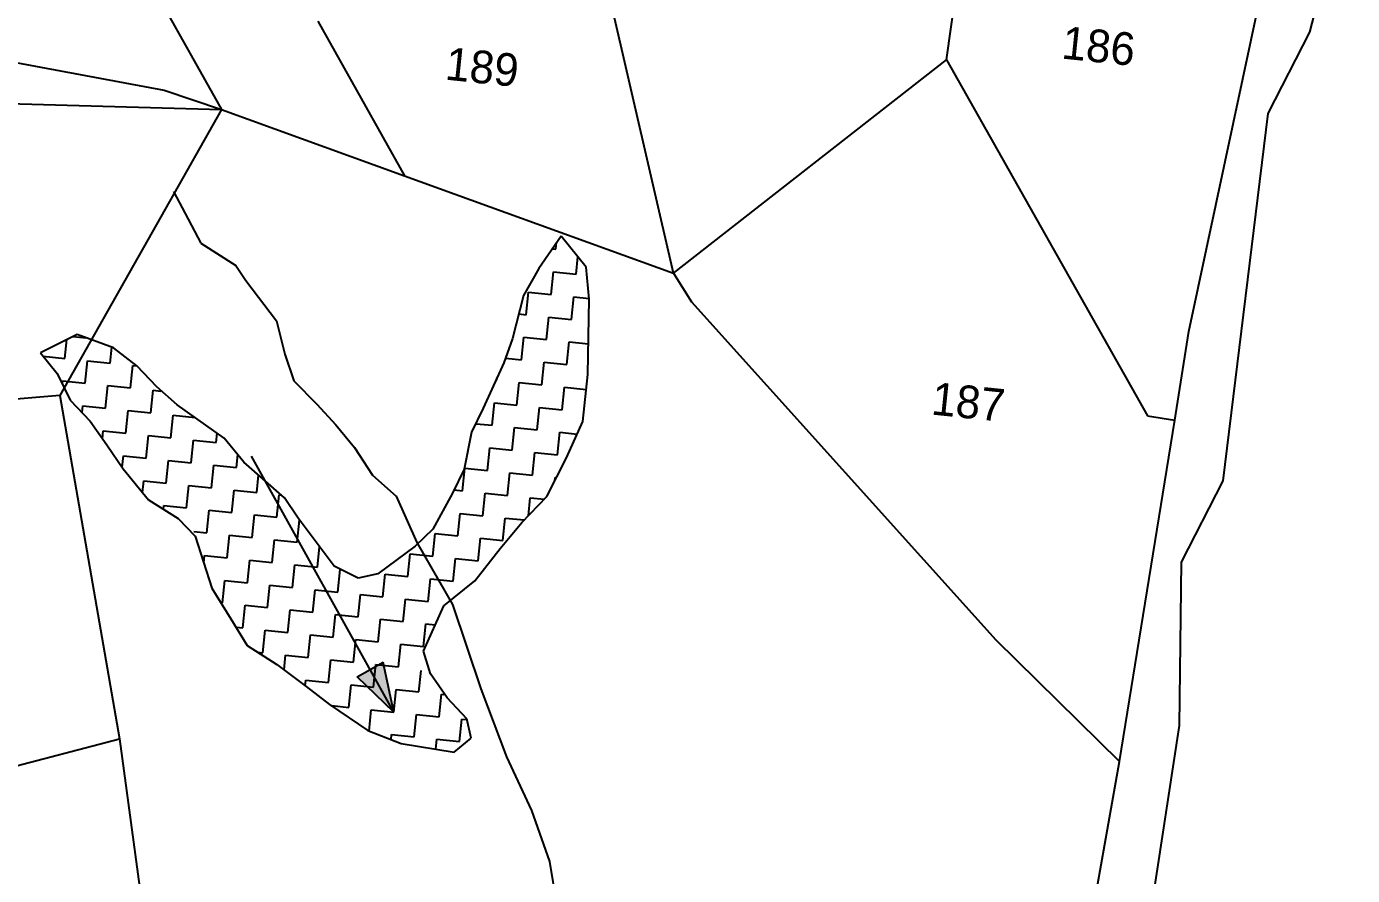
# Model space of a CAD drawing. Header units: metres. Extents: x 290336 to 293471, y 1993039 to 1996947.
# Drawn here: x 292988 to 293362.5, y 1994116.1 to 1994356 of the extents above; entities that cross this region are included whole.
import ezdxf
from ezdxf.enums import TextEntityAlignment as Align

# ---------------------------------------------------------------- set-up
doc = ezdxf.new("R2010")
doc.units = ezdxf.units.M
doc.header["$MEASUREMENT"] = 0
for name, color, linetype in [('LINE_WATER', 4, 'Continuous'), ('POLY_HATCH', 12, 'Continuous'), ('POLY_PARCEL', 6, 'Continuous'), ('TEXT_PARCEL', 7, 'Continuous'), ('V_BOUND_LINE', 7, 'Continuous'), ('VILLAGE BOUNDRY', 1, 'Continuous')]:
    doc.layers.add(name, color=color, linetype=linetype)
doc.styles.add('TEXT_MAP', font='', dxfattribs={"height": 1.8})
doc.styles.get('TEXT_MAP').set_extended_font_data('Kruti Dev 050')

msp = doc.modelspace()

# ---------------------------------------------------------------- hatches: boundary and pattern name
h = msp.add_hatch(color=256)
h.paths.add_polyline_path([(293085.08, 1994174.26), (293081.41, 1994172.22), (293091.75, 1994162.26)])
h.paths.add_polyline_path([(293091.75, 1994162.26), (293088.75, 1994176.3), (293085.08, 1994174.26)])

# ---------------------------------------------------------------- linework, layer by layer
for points in [[(293091.75, 1994162.26), (293051.55, 1994234.58)], [(293081.41, 1994172.22), (293088.75, 1994176.3)], [(293091.75, 1994162.26), (293088.75, 1994176.3)], [(293091.75, 1994162.26), (293081.41, 1994172.22)]]:
    msp.add_lwpolyline(points)
at = {"layer": 'LINE_WATER'}
for p, q in [((293029.47, 1994309.37), (293032.78, 1994303.1)), ((293032.78, 1994303.1), (293037.18, 1994294.75)), ((293037.18, 1994294.75), (293047.07, 1994288.47)), ((293047.07, 1994288.47), (293049.92, 1994284.22)), ((293049.92, 1994284.22), (293058.62, 1994272.79)), ((293058.62, 1994272.79), (293060.93, 1994263.34)), ((293060.93, 1994263.34), (293063.45, 1994255.84)), ((293063.45, 1994255.84), (293070.01, 1994249.24)), ((293070.01, 1994249.24), (293075.34, 1994243.43)), ((293075.34, 1994243.43), (293080.6, 1994236.96)), ((293080.6, 1994236.96), (293085.72, 1994229.19)), ((293085.72, 1994229.19), (293092.35, 1994223.24)), ((293092.35, 1994223.24), (293098.24, 1994210.13)), ((293098.24, 1994210.13), (293108.28, 1994192.64)), ((293108.28, 1994192.64), (293116.35, 1994168.78)), ((293116.35, 1994168.78), (293123.59, 1994149.6)), ((293123.59, 1994149.6), (293130.58, 1994134.4)), ((293130.58, 1994134.4), (293135.68, 1994120.06)), ((293135.68, 1994120.06), (293137.73, 1994108))]:
    msp.add_line(p, q, dxfattribs=at)
at = {"layer": 'POLY_HATCH'}
for p, q in [((293138.98, 1994296.72), (293132.68, 1994287.56)), ((293146.1, 1994287.96), (293138.98, 1994296.72)), ((293132.68, 1994287.56), (293128.33, 1994279.99)), ((293146.96, 1994278.95), (293146.1, 1994287.96)), ((293128.33, 1994279.99), (293125.28, 1994267.81)), ((293146.75, 1994268.27), (293146.96, 1994278.95)), ((293002.25, 1994268.93), (292991.9, 1994263.76)), ((293012.57, 1994265.19), (293002.25, 1994268.93)), ((293125.28, 1994267.81), (293122.79, 1994260.94)), ((293146.54, 1994257.59), (293146.75, 1994268.27)), ((292991.9, 1994263.76), (292996.65, 1994257.92)), ((293019.18, 1994260.05), (293012.57, 1994265.19)), ((293024.82, 1994254.11), (293019.18, 1994260.05)), ((293122.79, 1994260.94), (293117.01, 1994248.16)), ((292996.65, 1994257.92), (293000.34, 1994250.4)), ((293145.17, 1994244.36), (293146.54, 1994257.59)), ((293030.54, 1994249.06), (293024.82, 1994254.11)), ((293000.34, 1994250.4), (293005.97, 1994244.47)), ((293043.85, 1994239.66), (293030.54, 1994249.06)), ((293117.01, 1994248.16), (293113.63, 1994241.37)), ((293005.97, 1994244.47), (293010.63, 1994237.74)), ((293140.54, 1994234.13), (293145.17, 1994244.36)), ((293049.39, 1994232.85), (293043.85, 1994239.66)), ((293113.63, 1994241.37), (293111.65, 1994230.87)), ((293010.63, 1994237.74), (293015.29, 1994231.02)), ((293060.84, 1994222.74), (293049.39, 1994232.85)), ((293134.94, 1994223.12), (293140.54, 1994234.13)), ((293015.29, 1994231.02), (293022.42, 1994222.25)), ((293111.65, 1994230.87), (293108.27, 1994224.09)), ((293022.42, 1994222.25), (293030.79, 1994216.93)), ((293064.71, 1994216.99), (293060.84, 1994222.74)), ((293108.27, 1994224.09), (293102.76, 1994213.95)), ((293127.94, 1994215.81), (293134.94, 1994223.12)), ((293030.79, 1994216.93), (293035.63, 1994211.97)), ((293074.91, 1994203.45), (293064.71, 1994216.99)), ((293102.76, 1994213.95), (293097.8, 1994209.12)), ((293121.82, 1994208.42), (293127.94, 1994215.81)), ((293035.63, 1994211.97), (293040.35, 1994197.21)), ((293097.8, 1994209.12), (293087.18, 1994201.29)), ((293114.64, 1994199.35), (293121.82, 1994208.42)), ((293081.7, 1994200.08), (293074.91, 1994203.45)), ((293087.18, 1994201.29), (293081.7, 1994200.08)), ((293105.87, 1994192.23), (293114.64, 1994199.35)), ((293040.35, 1994197.21), (293045.71, 1994188.63)), ((293100.09, 1994179.45), (293105.87, 1994192.23)), ((293045.71, 1994188.63), (293050.28, 1994181.03)), ((293050.28, 1994181.03), (293058.66, 1994175.7)), ((293102.1, 1994173), (293100.09, 1994179.45)), ((293058.66, 1994175.7), (293066.94, 1994169.5)), ((293106.76, 1994166.27), (293102.1, 1994173)), ((293066.94, 1994169.5), (293073.55, 1994164.35)), ((293112.4, 1994160.34), (293106.76, 1994166.27)), ((293073.55, 1994164.35), (293084.39, 1994156.99)), ((293084.39, 1994156.99), (293093.83, 1994153.34)), ((293113.61, 1994154.86), (293112.4, 1994160.34)), ((293093.83, 1994153.34), (293108.74, 1994150.91)), ((293108.74, 1994150.91), (293113.61, 1994154.86))]:
    msp.add_line(p, q, dxfattribs=at)
at = {"layer": 'POLY_HATCH', "linetype": 'Continuous'}
for p, q in [((293136.51, 1994293.13), (293137.52, 1994293.02)), ((293137.52, 1994293.02), (293137.72, 1994294.89)), ((293143.25, 1994285.98), (293143.75, 1994290.85)), ((293136.21, 1994280.25), (293136.87, 1994286.64)), ((293136.87, 1994286.64), (293143.25, 1994285.98)), ((293129.16, 1994274.53), (293129.82, 1994280.91)), ((293129.82, 1994280.91), (293136.21, 1994280.25)), ((293141.93, 1994273.21), (293142.59, 1994279.59)), ((293142.59, 1994279.59), (293146.94, 1994279.14)), ((293127.02, 1994274.75), (293129.16, 1994274.53)), ((293134.89, 1994267.49), (293135.55, 1994273.87)), ((293135.55, 1994273.87), (293141.93, 1994273.21)), ((292998.84, 1994262.18), (292999.39, 1994267.5)), ((293001.18, 1994268.39), (293004.75, 1994268.03)), ((293127.84, 1994261.76), (293128.5, 1994268.15)), ((293128.5, 1994268.15), (293134.89, 1994267.49)), ((293140.61, 1994260.44), (293141.27, 1994266.83)), ((293141.27, 1994266.83), (293146.71, 1994266.26)), ((292992.66, 1994262.82), (292998.84, 1994262.18)), ((293011.61, 1994260.87), (293012.08, 1994265.37)), ((293123.37, 1994262.22), (293127.84, 1994261.76)), ((293004.57, 1994255.14), (293005.23, 1994261.52)), ((293005.23, 1994261.52), (293011.61, 1994260.87)), ((293017.34, 1994253.82), (293018, 1994260.21)), ((293018, 1994260.21), (293019.13, 1994260.09)), ((293133.57, 1994254.72), (293134.23, 1994261.1)), ((293134.23, 1994261.1), (293140.61, 1994260.44)), ((292998.1, 1994254.97), (292998.18, 1994255.8)), ((292998.18, 1994255.8), (293004.57, 1994255.14)), ((293010.29, 1994248.1), (293010.95, 1994254.48)), ((293010.95, 1994254.48), (293017.34, 1994253.82)), ((293120.58, 1994256.06), (293120.8, 1994256.04)), ((293120.8, 1994256.04), (293120.87, 1994256.69)), ((293126.52, 1994248.99), (293127.18, 1994255.38)), ((293127.18, 1994255.38), (293133.57, 1994254.72)), ((293023.06, 1994246.78), (293023.72, 1994253.16)), ((293023.72, 1994253.16), (293025.94, 1994252.93)), ((293139.29, 1994247.67), (293139.95, 1994254.06)), ((293139.95, 1994254.06), (293146.11, 1994253.42)), ((293003.71, 1994246.85), (293003.91, 1994248.76)), ((293003.91, 1994248.76), (293010.29, 1994248.1)), ((293016.02, 1994241.05), (293016.68, 1994247.44)), ((293016.68, 1994247.44), (293023.06, 1994246.78)), ((293119.48, 1994243.27), (293120.14, 1994249.65)), ((293120.14, 1994249.65), (293126.52, 1994248.99)), ((293132.25, 1994241.95), (293132.91, 1994248.33)), ((293132.91, 1994248.33), (293139.29, 1994247.67)), ((293028.79, 1994239.73), (293029.45, 1994246.12)), ((293029.45, 1994246.12), (293035.61, 1994245.48)), ((293115, 1994243.73), (293119.48, 1994243.27)), ((293009.41, 1994239.51), (293009.63, 1994241.71)), ((293009.63, 1994241.71), (293016.02, 1994241.05)), ((293021.74, 1994234.01), (293022.4, 1994240.39)), ((293022.4, 1994240.39), (293028.79, 1994239.73)), ((293041.55, 1994238.42), (293041.83, 1994241.09)), ((293125.21, 1994236.23), (293125.86, 1994242.61)), ((293125.86, 1994242.61), (293132.25, 1994241.95)), ((293137.97, 1994234.91), (293138.63, 1994241.29)), ((293138.63, 1994241.29), (293143.55, 1994240.78)), ((293034.51, 1994232.69), (293035.17, 1994239.07)), ((293035.17, 1994239.07), (293041.55, 1994238.42)), ((293118.16, 1994230.5), (293118.82, 1994236.88)), ((293118.82, 1994236.88), (293125.21, 1994236.23)), ((293130.93, 1994229.18), (293131.59, 1994235.57)), ((293131.59, 1994235.57), (293137.97, 1994234.91)), ((293015.02, 1994231.41), (293015.36, 1994234.67)), ((293015.36, 1994234.67), (293021.74, 1994234.01)), ((293027.47, 1994226.97), (293028.13, 1994233.35)), ((293028.13, 1994233.35), (293034.51, 1994232.69)), ((293040.23, 1994225.65), (293040.89, 1994232.03)), ((293040.89, 1994232.03), (293047.28, 1994231.37)), ((293047.28, 1994231.37), (293047.65, 1994234.98)), ((293053, 1994224.33), (293053.51, 1994229.21)), ((293111.12, 1994224.78), (293111.78, 1994231.16)), ((293111.78, 1994231.16), (293118.16, 1994230.5)), ((293123.89, 1994223.46), (293124.55, 1994229.84)), ((293124.55, 1994229.84), (293130.93, 1994229.18)), ((293137.22, 1994227.59), (293137.31, 1994228.52)), ((293137.31, 1994228.52), (293137.67, 1994228.49)), ((293020.74, 1994224.32), (293021.08, 1994227.63)), ((293021.08, 1994227.63), (293027.47, 1994226.97)), ((293033.19, 1994219.92), (293033.85, 1994226.31)), ((293033.85, 1994226.31), (293040.23, 1994225.65)), ((293045.96, 1994218.6), (293046.62, 1994224.99)), ((293046.62, 1994224.99), (293053, 1994224.33)), ((293108.74, 1994225.02), (293111.12, 1994224.78)), ((293026.7, 1994219.53), (293026.81, 1994220.58)), ((293026.81, 1994220.58), (293033.19, 1994219.92)), ((293058.73, 1994217.28), (293059.39, 1994223.67)), ((293059.39, 1994223.67), (293059.7, 1994223.64)), ((293116.84, 1994217.73), (293117.5, 1994224.12)), ((293117.5, 1994224.12), (293123.89, 1994223.46)), ((293129.74, 1994217.69), (293130.27, 1994222.8)), ((293130.27, 1994222.8), (293134.25, 1994222.39)), ((293038.92, 1994212.88), (293039.58, 1994219.26)), ((293039.58, 1994219.26), (293045.96, 1994218.6)), ((293051.68, 1994211.56), (293052.34, 1994217.94)), ((293052.34, 1994217.94), (293058.73, 1994217.28)), ((293109.8, 1994212.01), (293110.46, 1994218.39)), ((293110.46, 1994218.39), (293116.84, 1994217.73)), ((293122.57, 1994210.69), (293123.23, 1994217.07)), ((293123.23, 1994217.07), (293128.62, 1994216.52)), ((293035.22, 1994213.26), (293038.92, 1994212.88)), ((293064.45, 1994210.24), (293065.1, 1994216.48)), ((293044.64, 1994205.84), (293045.3, 1994212.22)), ((293045.3, 1994212.22), (293051.68, 1994211.56)), ((293057.41, 1994204.52), (293058.07, 1994210.9)), ((293058.07, 1994210.9), (293064.45, 1994210.24)), ((293102.76, 1994206.28), (293103.42, 1994212.67)), ((293103.42, 1994212.67), (293109.8, 1994212.01)), ((293115.52, 1994204.96), (293116.18, 1994211.35)), ((293116.18, 1994211.35), (293122.57, 1994210.69)), ((293038.04, 1994204.43), (293038.26, 1994206.5)), ((293038.26, 1994206.5), (293044.64, 1994205.84)), ((293070.18, 1994203.2), (293070.77, 1994208.95)), ((293095.71, 1994200.56), (293096.37, 1994206.94)), ((293096.37, 1994206.94), (293102.76, 1994206.28)), ((293108.48, 1994199.24), (293109.14, 1994205.62)), ((293109.14, 1994205.62), (293115.52, 1994204.96)), ((293050.36, 1994198.79), (293051.02, 1994205.18)), ((293051.02, 1994205.18), (293057.41, 1994204.52)), ((293063.13, 1994197.47), (293063.79, 1994203.86)), ((293063.79, 1994203.86), (293070.18, 1994203.2)), ((293075.9, 1994196.15), (293076.56, 1994202.54)), ((293076.56, 1994202.54), (293076.8, 1994202.51)), ((293043.32, 1994193.07), (293043.98, 1994199.45)), ((293043.98, 1994199.45), (293050.36, 1994198.79)), ((293056.09, 1994191.75), (293056.75, 1994198.13)), ((293056.75, 1994198.13), (293063.13, 1994197.47)), ((293088.67, 1994194.84), (293089.33, 1994201.22)), ((293089.33, 1994201.22), (293095.71, 1994200.56)), ((293101.44, 1994193.52), (293102.1, 1994199.9)), ((293102.1, 1994199.9), (293108.48, 1994199.24)), ((293068.86, 1994190.43), (293069.52, 1994196.81)), ((293069.52, 1994196.81), (293075.9, 1994196.15)), ((293081.62, 1994189.11), (293082.28, 1994195.49)), ((293082.28, 1994195.49), (293088.67, 1994194.84)), ((293042.92, 1994193.11), (293043.32, 1994193.07)), ((293049.05, 1994186.02), (293049.7, 1994192.41)), ((293049.7, 1994192.41), (293056.09, 1994191.75)), ((293061.81, 1994184.71), (293062.47, 1994191.09)), ((293062.47, 1994191.09), (293068.86, 1994190.43)), ((293094.39, 1994187.79), (293095.05, 1994194.18)), ((293095.05, 1994194.18), (293101.44, 1994193.52)), ((293074.58, 1994183.39), (293075.24, 1994189.77)), ((293075.24, 1994189.77), (293081.62, 1994189.11)), ((293087.35, 1994182.07), (293088.01, 1994188.45)), ((293088.01, 1994188.45), (293094.39, 1994187.79)), ((293100.12, 1994180.75), (293100.78, 1994187.13)), ((293100.78, 1994187.13), (293103.44, 1994186.86)), ((293047.23, 1994186.21), (293049.05, 1994186.02)), ((293054.77, 1994178.98), (293055.43, 1994185.36)), ((293055.43, 1994185.36), (293061.81, 1994184.71)), ((293067.54, 1994177.66), (293068.2, 1994184.05)), ((293068.2, 1994184.05), (293074.58, 1994183.39)), ((293080.31, 1994176.34), (293080.97, 1994182.73)), ((293080.97, 1994182.73), (293087.35, 1994182.07)), ((293093.07, 1994175.02), (293093.73, 1994181.41)), ((293093.73, 1994181.41), (293100.12, 1994180.75)), ((293053.25, 1994179.14), (293054.77, 1994178.98)), ((293060.72, 1994174.15), (293061.15, 1994178.32)), ((293061.15, 1994178.32), (293067.54, 1994177.66)), ((293073.26, 1994170.62), (293073.92, 1994177)), ((293073.92, 1994177), (293080.31, 1994176.34)), ((293086.03, 1994169.3), (293086.69, 1994175.68)), ((293086.69, 1994175.68), (293093.07, 1994175.02)), ((293098.8, 1994167.98), (293099.42, 1994174)), ((293066.71, 1994169.67), (293066.88, 1994171.28)), ((293066.88, 1994171.28), (293073.26, 1994170.62)), ((293078.99, 1994163.57), (293079.65, 1994169.96)), ((293079.65, 1994169.96), (293086.03, 1994169.3)), ((293091.75, 1994162.26), (293092.41, 1994168.64)), ((293092.41, 1994168.64), (293098.8, 1994167.98)), ((293104.52, 1994160.94), (293105.18, 1994167.32)), ((293105.18, 1994167.32), (293105.83, 1994167.25)), ((293074.18, 1994164.07), (293078.99, 1994163.57)), ((293084.74, 1994156.85), (293085.37, 1994162.92)), ((293085.37, 1994162.92), (293091.75, 1994162.26)), ((293097.48, 1994155.21), (293098.14, 1994161.6)), ((293098.14, 1994161.6), (293104.52, 1994160.94)), ((293110.25, 1994153.89), (293110.91, 1994160.28)), ((293110.91, 1994160.28), (293112.44, 1994160.12)), ((293090.95, 1994154.45), (293091.1, 1994155.87)), ((293091.1, 1994155.87), (293097.48, 1994155.21)), ((293103.57, 1994151.75), (293103.86, 1994154.55)), ((293103.86, 1994154.55), (293110.25, 1994153.89))]:
    msp.add_line(p, q, dxfattribs=at)
at = {"layer": 'POLY_PARCEL'}
for p, q in [((293247.85, 1994346.56), (293263.44, 1994455.54)), ((293002.37, 1994404.92), (293043.09, 1994332.51)), ((293170.69, 1994286.28), (293146.02, 1994393.52)), ((292812.27, 1994378.13), (293026.87, 1994337.98)), ((293070.27, 1994357.5), (293094.72, 1994313.81)), ((293170.69, 1994286.28), (293247.85, 1994346.56)), ((293247.85, 1994346.56), (293304.61, 1994245.98)), ((292856.79, 1994337.69), (293043.09, 1994332.51)), ((293026.87, 1994337.98), (293043.09, 1994332.51)), ((293043.09, 1994332.51), (292997.38, 1994251.72)), ((293043.09, 1994332.51), (293094.72, 1994313.81)), ((293094.72, 1994313.81), (293170.69, 1994286.28)), ((293170.69, 1994286.28), (293175.81, 1994278.18)), ((293175.81, 1994278.18), (293261.8, 1994182.7)), ((292997.38, 1994251.72), (292848.22, 1994238.98)), ((292997.38, 1994251.72), (293014.21, 1994154.64)), ((293304.61, 1994245.98), (293312.31, 1994244.75)), ((293261.8, 1994182.7), (293296.72, 1994148.24)), ((292981.2, 1994145.97), (293014.21, 1994154.64)), ((293014.21, 1994154.64), (293028.99, 1994046.76))]:
    msp.add_line(p, q, dxfattribs=at)
at = {"layer": 'V_BOUND_LINE'}
for p, q in [((293316.35, 1994269.76), (293338.2, 1994372.3)), ((293312.31, 1994244.75), (293316.35, 1994269.76)), ((293296.72, 1994148.24), (293312.31, 1994244.75)), ((293269.62, 1993994.91), (293296.72, 1994148.24))]:
    msp.add_line(p, q, dxfattribs=at)
at = {"layer": 'VILLAGE BOUNDRY'}
for p, q in [((293350.49, 1994354.38), (293362.53, 1994400.43)), ((293338.67, 1994331.39), (293350.49, 1994354.38)), ((293326.02, 1994227.58), (293338.67, 1994331.39)), ((293314.2, 1994204.59), (293326.02, 1994227.58)), ((293313.7, 1994158.41), (293314.2, 1994204.59)), ((293301.29, 1994077.67), (293313.7, 1994158.41))]:
    msp.add_line(p, q, dxfattribs=at)

# ---------------------------------------------------------------- texts
at = {"layer": 'TEXT_PARCEL', "style": 'TEXT_MAP'}
for s, p in [('186', (293290.83, 1994350.48)), ('189', (293116.7, 1994344.53)), ('187', (293254.02, 1994249.89))]:
    msp.add_text(s, height=9.242, rotation=354.1017, dxfattribs=at).set_placement(p, align=Align.MIDDLE)

doc.saveas('drawing.dxf')
